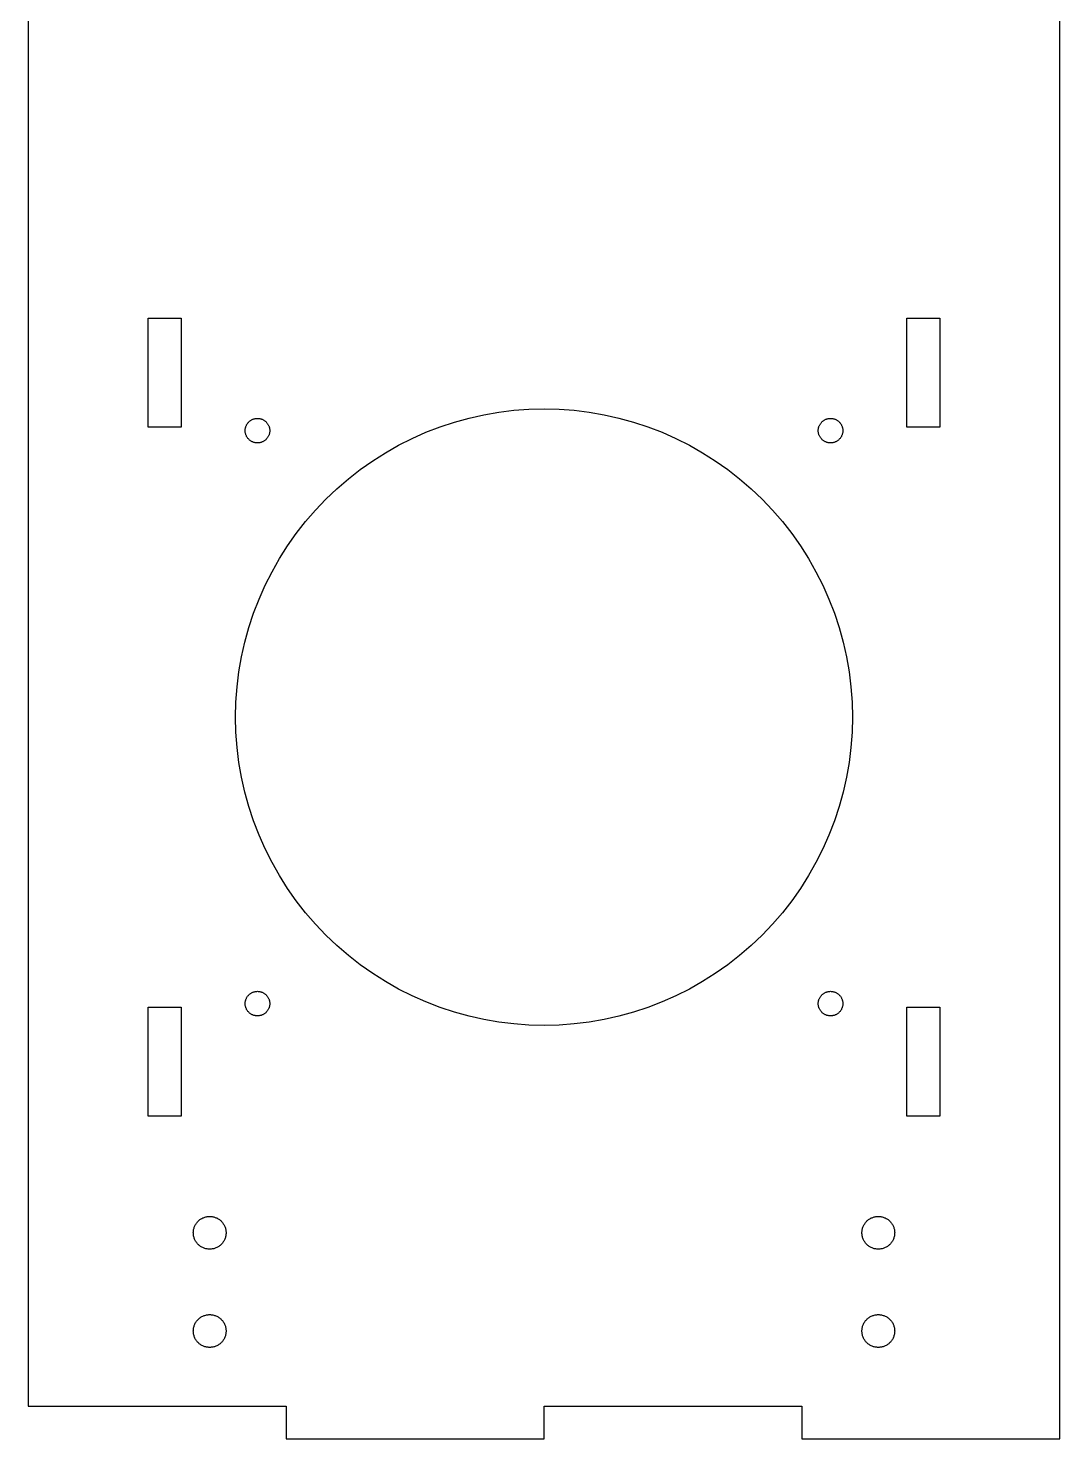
# Model space of a CAD drawing. Extents: x 0 to 927, y -6 to 1176.
# Drawn here: x 207.9 to 396.9, y -6 to 252.5 of the extents above; entities that cross this region are included whole.
import ezdxf

# ---------------------------------------------------------------- set-up
doc = ezdxf.new("R2010")
doc.units = 0
doc.layers.get('0').update_dxf_attribs({"linetype": 'CONTINUOUS'})

msp = doc.modelspace()

# ---------------------------------------------------------------- linework, layer by layer
for points in [[(302.4, 0), (349.65, 0), (349.65, -6), (396.9, -6), (396.9, 511), (349.65, 511), (349.65, 505), (302.4, 505), (302.4, 511), (255.15, 511), (255.15, 505), (207.9, 505), (207.9, 0), (255.15, 0), (255.15, -6), (302.4, -6)], [(229.9, 199.375), (235.9, 199.375), (235.9, 179.375), (229.9, 179.375)], [(368.9, 199.375), (374.9, 199.375), (374.9, 179.375), (368.9, 179.375)], [(299.628, 69.8181), (296.862, 70.0221), (294.11, 70.3615), (291.377, 70.8356), (288.672, 71.4432), (285.999, 72.1829), (283.366, 73.0528), (280.778, 74.0508), (278.243, 75.1746), (275.766, 76.4214), (273.353, 77.7883), (271.01, 79.272), (268.743, 80.8688), (266.557, 82.5749), (264.457, 84.3863), (262.448, 86.2985), (260.536, 88.3069), (258.725, 90.4068), (257.019, 92.593), (255.422, 94.8603), (253.938, 97.2032), (252.571, 99.6161), (251.325, 102.093), (250.201, 104.628), (249.203, 107.216), (248.333, 109.849), (247.593, 112.522), (246.986, 115.227), (246.512, 117.96), (246.172, 120.712), (245.968, 123.478), (245.9, 126.25), (245.968, 129.022), (246.172, 131.788), (246.512, 134.54), (246.986, 137.273), (247.593, 139.978), (248.333, 142.651), (249.203, 145.284), (250.201, 147.872), (251.325, 150.407), (252.571, 152.884), (253.938, 155.297), (255.422, 157.64), (257.019, 159.907), (258.725, 162.093), (260.536, 164.193), (262.448, 166.202), (264.457, 168.114), (266.557, 169.925), (268.743, 171.631), (271.01, 173.228), (273.353, 174.712), (275.766, 176.079), (278.243, 177.325), (280.778, 178.449), (283.366, 179.447), (285.999, 180.317), (288.672, 181.057), (291.377, 181.664), (294.11, 182.138), (296.862, 182.478), (299.628, 182.682), (302.4, 182.75), (305.172, 182.682), (307.938, 182.478), (310.69, 182.138), (313.423, 181.664), (316.128, 181.057), (318.801, 180.317), (321.434, 179.447), (324.022, 178.449), (326.557, 177.325), (329.034, 176.079), (331.447, 174.712), (333.79, 173.228), (336.057, 171.631), (338.243, 169.925), (340.343, 168.114), (342.352, 166.202), (344.264, 164.193), (346.075, 162.093), (347.781, 159.907), (349.378, 157.64), (350.862, 155.297), (352.229, 152.884), (353.475, 150.407), (354.599, 147.872), (355.597, 145.284), (356.467, 142.651), (357.207, 139.978), (357.814, 137.273), (358.288, 134.54), (358.628, 131.788), (358.832, 129.022), (358.9, 126.25), (358.832, 123.478), (358.628, 120.712), (358.288, 117.96), (357.814, 115.227), (357.207, 112.522), (356.467, 109.849), (355.597, 107.216), (354.599, 104.628), (353.475, 102.093), (352.229, 99.6161), (350.862, 97.2032), (349.378, 94.8603), (347.781, 92.593), (346.075, 90.4068), (344.264, 88.3069), (342.352, 86.2985), (340.343, 84.3863), (338.243, 82.5749), (336.057, 80.8688), (333.79, 79.272), (331.447, 77.7883), (329.034, 76.4214), (326.557, 75.1746), (324.022, 74.0508), (321.434, 73.0528), (318.801, 72.1829), (316.128, 71.4432), (313.423, 70.8356), (310.69, 70.3615), (307.938, 70.0221), (305.172, 69.8181), (302.4, 69.75)], [(249.79, 176.503), (249.679, 176.511), (249.57, 176.524), (249.461, 176.543), (249.353, 176.567), (249.247, 176.597), (249.142, 176.632), (249.039, 176.671), (248.938, 176.716), (248.839, 176.766), (248.743, 176.82), (248.65, 176.879), (248.56, 176.943), (248.473, 177.011), (248.389, 177.083), (248.309, 177.159), (248.233, 177.239), (248.161, 177.323), (248.093, 177.41), (248.029, 177.5), (247.97, 177.593), (247.916, 177.689), (247.866, 177.788), (247.821, 177.889), (247.782, 177.992), (247.747, 178.097), (247.717, 178.203), (247.693, 178.311), (247.674, 178.42), (247.661, 178.529), (247.653, 178.64), (247.65, 178.75), (247.653, 178.86), (247.661, 178.971), (247.674, 179.08), (247.693, 179.189), (247.717, 179.297), (247.747, 179.403), (247.782, 179.508), (247.821, 179.611), (247.866, 179.712), (247.916, 179.811), (247.97, 179.907), (248.029, 180), (248.093, 180.09), (248.161, 180.177), (248.233, 180.261), (248.309, 180.341), (248.389, 180.417), (248.473, 180.489), (248.56, 180.557), (248.65, 180.621), (248.743, 180.68), (248.839, 180.734), (248.938, 180.784), (249.039, 180.829), (249.142, 180.868), (249.247, 180.903), (249.353, 180.933), (249.461, 180.957), (249.57, 180.976), (249.679, 180.989), (249.79, 180.997), (249.9, 181), (250.01, 180.997), (250.121, 180.989), (250.23, 180.976), (250.339, 180.957), (250.447, 180.933), (250.553, 180.903), (250.658, 180.868), (250.761, 180.829), (250.862, 180.784), (250.961, 180.734), (251.057, 180.68), (251.15, 180.621), (251.24, 180.557), (251.327, 180.489), (251.411, 180.417), (251.491, 180.341), (251.567, 180.261), (251.639, 180.177), (251.707, 180.09), (251.771, 180), (251.83, 179.907), (251.884, 179.811), (251.934, 179.712), (251.979, 179.611), (252.018, 179.508), (252.053, 179.403), (252.083, 179.297), (252.107, 179.189), (252.126, 179.08), (252.139, 178.971), (252.147, 178.86), (252.15, 178.75), (252.147, 178.64), (252.139, 178.529), (252.126, 178.42), (252.107, 178.311), (252.083, 178.203), (252.053, 178.097), (252.018, 177.992), (251.979, 177.889), (251.934, 177.788), (251.884, 177.689), (251.83, 177.593), (251.771, 177.5), (251.707, 177.41), (251.639, 177.323), (251.567, 177.239), (251.491, 177.159), (251.411, 177.083), (251.327, 177.011), (251.24, 176.943), (251.15, 176.879), (251.057, 176.82), (250.961, 176.766), (250.862, 176.716), (250.761, 176.671), (250.658, 176.632), (250.553, 176.597), (250.447, 176.567), (250.339, 176.543), (250.23, 176.524), (250.121, 176.511), (250.01, 176.503), (249.9, 176.5)], [(354.79, 176.503), (354.679, 176.511), (354.57, 176.524), (354.461, 176.543), (354.353, 176.567), (354.247, 176.597), (354.142, 176.632), (354.039, 176.671), (353.938, 176.716), (353.839, 176.766), (353.743, 176.82), (353.65, 176.879), (353.56, 176.943), (353.473, 177.011), (353.389, 177.083), (353.309, 177.159), (353.233, 177.239), (353.161, 177.323), (353.093, 177.41), (353.029, 177.5), (352.97, 177.593), (352.916, 177.689), (352.866, 177.788), (352.821, 177.889), (352.782, 177.992), (352.747, 178.097), (352.717, 178.203), (352.693, 178.311), (352.674, 178.42), (352.661, 178.529), (352.653, 178.64), (352.65, 178.75), (352.653, 178.86), (352.661, 178.971), (352.674, 179.08), (352.693, 179.189), (352.717, 179.297), (352.747, 179.403), (352.782, 179.508), (352.821, 179.611), (352.866, 179.712), (352.916, 179.811), (352.97, 179.907), (353.029, 180), (353.093, 180.09), (353.161, 180.177), (353.233, 180.261), (353.309, 180.341), (353.389, 180.417), (353.473, 180.489), (353.56, 180.557), (353.65, 180.621), (353.743, 180.68), (353.839, 180.734), (353.938, 180.784), (354.039, 180.829), (354.142, 180.868), (354.247, 180.903), (354.353, 180.933), (354.461, 180.957), (354.57, 180.976), (354.679, 180.989), (354.79, 180.997), (354.9, 181), (355.01, 180.997), (355.121, 180.989), (355.23, 180.976), (355.339, 180.957), (355.447, 180.933), (355.553, 180.903), (355.658, 180.868), (355.761, 180.829), (355.862, 180.784), (355.961, 180.734), (356.057, 180.68), (356.15, 180.621), (356.24, 180.557), (356.327, 180.489), (356.411, 180.417), (356.491, 180.341), (356.567, 180.261), (356.639, 180.177), (356.707, 180.09), (356.771, 180), (356.83, 179.907), (356.884, 179.811), (356.934, 179.712), (356.979, 179.611), (357.018, 179.508), (357.053, 179.403), (357.083, 179.297), (357.107, 179.189), (357.126, 179.08), (357.139, 178.971), (357.147, 178.86), (357.15, 178.75), (357.147, 178.64), (357.139, 178.529), (357.126, 178.42), (357.107, 178.311), (357.083, 178.203), (357.053, 178.097), (357.018, 177.992), (356.979, 177.889), (356.934, 177.788), (356.884, 177.689), (356.83, 177.593), (356.771, 177.5), (356.707, 177.41), (356.639, 177.323), (356.567, 177.239), (356.491, 177.159), (356.411, 177.083), (356.327, 177.011), (356.24, 176.943), (356.15, 176.879), (356.057, 176.82), (355.961, 176.766), (355.862, 176.716), (355.761, 176.671), (355.658, 176.632), (355.553, 176.597), (355.447, 176.567), (355.339, 176.543), (355.23, 176.524), (355.121, 176.511), (355.01, 176.503), (354.9, 176.5)], [(249.79, 71.5027), (249.679, 71.5108), (249.57, 71.5244), (249.461, 71.5432), (249.353, 71.5674), (249.247, 71.5969), (249.142, 71.6315), (249.039, 71.6713), (248.938, 71.716), (248.839, 71.7657), (248.743, 71.8201), (248.65, 71.8792), (248.56, 71.9428), (248.473, 72.0107), (248.389, 72.0829), (248.309, 72.159), (248.233, 72.239), (248.161, 72.3226), (248.093, 72.4097), (248.029, 72.5), (247.97, 72.5933), (247.916, 72.6894), (247.866, 72.788), (247.821, 72.889), (247.782, 72.992), (247.747, 73.0969), (247.717, 73.2033), (247.693, 73.311), (247.674, 73.4199), (247.661, 73.5295), (247.653, 73.6396), (247.65, 73.75), (247.653, 73.8604), (247.661, 73.9705), (247.674, 74.0801), (247.693, 74.189), (247.717, 74.2967), (247.747, 74.4031), (247.782, 74.508), (247.821, 74.611), (247.866, 74.712), (247.916, 74.8106), (247.97, 74.9067), (248.029, 75), (248.093, 75.0903), (248.161, 75.1774), (248.233, 75.261), (248.309, 75.341), (248.389, 75.4171), (248.473, 75.4893), (248.56, 75.5572), (248.65, 75.6208), (248.743, 75.6799), (248.839, 75.7343), (248.938, 75.784), (249.039, 75.8287), (249.142, 75.8685), (249.247, 75.9031), (249.353, 75.9326), (249.461, 75.9568), (249.57, 75.9756), (249.679, 75.9892), (249.79, 75.9973), (249.9, 76), (250.01, 75.9973), (250.121, 75.9892), (250.23, 75.9756), (250.339, 75.9568), (250.447, 75.9326), (250.553, 75.9031), (250.658, 75.8685), (250.761, 75.8287), (250.862, 75.784), (250.961, 75.7343), (251.057, 75.6799), (251.15, 75.6208), (251.24, 75.5572), (251.327, 75.4893), (251.411, 75.4171), (251.491, 75.341), (251.567, 75.261), (251.639, 75.1774), (251.707, 75.0903), (251.771, 75), (251.83, 74.9067), (251.884, 74.8106), (251.934, 74.712), (251.979, 74.611), (252.018, 74.508), (252.053, 74.4031), (252.083, 74.2967), (252.107, 74.189), (252.126, 74.0801), (252.139, 73.9705), (252.147, 73.8604), (252.15, 73.75), (252.147, 73.6396), (252.139, 73.5295), (252.126, 73.4199), (252.107, 73.311), (252.083, 73.2033), (252.053, 73.0969), (252.018, 72.992), (251.979, 72.889), (251.934, 72.788), (251.884, 72.6894), (251.83, 72.5933), (251.771, 72.5), (251.707, 72.4097), (251.639, 72.3226), (251.567, 72.239), (251.491, 72.159), (251.411, 72.0829), (251.327, 72.0107), (251.24, 71.9428), (251.15, 71.8792), (251.057, 71.8201), (250.961, 71.7657), (250.862, 71.716), (250.761, 71.6713), (250.658, 71.6315), (250.553, 71.5969), (250.447, 71.5674), (250.339, 71.5432), (250.23, 71.5244), (250.121, 71.5108), (250.01, 71.5027), (249.9, 71.5)], [(354.79, 71.5027), (354.679, 71.5108), (354.57, 71.5244), (354.461, 71.5432), (354.353, 71.5674), (354.247, 71.5969), (354.142, 71.6315), (354.039, 71.6713), (353.938, 71.716), (353.839, 71.7657), (353.743, 71.8201), (353.65, 71.8792), (353.56, 71.9428), (353.473, 72.0107), (353.389, 72.0829), (353.309, 72.159), (353.233, 72.239), (353.161, 72.3226), (353.093, 72.4097), (353.029, 72.5), (352.97, 72.5933), (352.916, 72.6894), (352.866, 72.788), (352.821, 72.889), (352.782, 72.992), (352.747, 73.0969), (352.717, 73.2033), (352.693, 73.311), (352.674, 73.4199), (352.661, 73.5295), (352.653, 73.6396), (352.65, 73.75), (352.653, 73.8604), (352.661, 73.9705), (352.674, 74.0801), (352.693, 74.189), (352.717, 74.2967), (352.747, 74.4031), (352.782, 74.508), (352.821, 74.611), (352.866, 74.712), (352.916, 74.8106), (352.97, 74.9067), (353.029, 75), (353.093, 75.0903), (353.161, 75.1774), (353.233, 75.261), (353.309, 75.341), (353.389, 75.4171), (353.473, 75.4893), (353.56, 75.5572), (353.65, 75.6208), (353.743, 75.6799), (353.839, 75.7343), (353.938, 75.784), (354.039, 75.8287), (354.142, 75.8685), (354.247, 75.9031), (354.353, 75.9326), (354.461, 75.9568), (354.57, 75.9756), (354.679, 75.9892), (354.79, 75.9973), (354.9, 76), (355.01, 75.9973), (355.121, 75.9892), (355.23, 75.9756), (355.339, 75.9568), (355.447, 75.9326), (355.553, 75.9031), (355.658, 75.8685), (355.761, 75.8287), (355.862, 75.784), (355.961, 75.7343), (356.057, 75.6799), (356.15, 75.6208), (356.24, 75.5572), (356.327, 75.4893), (356.411, 75.4171), (356.491, 75.341), (356.567, 75.261), (356.639, 75.1774), (356.707, 75.0903), (356.771, 75), (356.83, 74.9067), (356.884, 74.8106), (356.934, 74.712), (356.979, 74.611), (357.018, 74.508), (357.053, 74.4031), (357.083, 74.2967), (357.107, 74.189), (357.126, 74.0801), (357.139, 73.9705), (357.147, 73.8604), (357.15, 73.75), (357.147, 73.6396), (357.139, 73.5295), (357.126, 73.4199), (357.107, 73.311), (357.083, 73.2033), (357.053, 73.0969), (357.018, 72.992), (356.979, 72.889), (356.934, 72.788), (356.884, 72.6894), (356.83, 72.5933), (356.771, 72.5), (356.707, 72.4097), (356.639, 72.3226), (356.567, 72.239), (356.491, 72.159), (356.411, 72.0829), (356.327, 72.0107), (356.24, 71.9428), (356.15, 71.8792), (356.057, 71.8201), (355.961, 71.7657), (355.862, 71.716), (355.761, 71.6713), (355.658, 71.6315), (355.553, 71.5969), (355.447, 71.5674), (355.339, 71.5432), (355.23, 71.5244), (355.121, 71.5108), (355.01, 71.5027), (354.9, 71.5)], [(229.9, 73.125), (235.9, 73.125), (235.9, 53.125), (229.9, 53.125)], [(368.9, 73.125), (374.9, 73.125), (374.9, 53.125), (368.9, 53.125)], [(241.003, 28.7536), (240.856, 28.7644), (240.71, 28.7825), (240.565, 28.8076), (240.421, 28.8399), (240.279, 28.8792), (240.139, 28.9254), (240.002, 28.9784), (239.867, 29.038), (239.736, 29.1042), (239.608, 29.1768), (239.483, 29.2556), (239.363, 29.3404), (239.247, 29.431), (239.135, 29.5271), (239.029, 29.6287), (238.927, 29.7353), (238.831, 29.8468), (238.74, 29.9629), (238.656, 30.0833), (238.577, 30.2077), (238.504, 30.3358), (238.438, 30.4673), (238.378, 30.6019), (238.325, 30.7393), (238.279, 30.8791), (238.24, 31.0211), (238.208, 31.1647), (238.182, 31.3098), (238.164, 31.4559), (238.154, 31.6028), (238.15, 31.75), (238.154, 31.8972), (238.164, 32.0441), (238.182, 32.1902), (238.208, 32.3353), (238.24, 32.4789), (238.279, 32.6209), (238.325, 32.7607), (238.378, 32.8981), (238.438, 33.0327), (238.504, 33.1642), (238.577, 33.2923), (238.656, 33.4167), (238.74, 33.5371), (238.831, 33.6532), (238.927, 33.7647), (239.029, 33.8713), (239.135, 33.9729), (239.247, 34.069), (239.363, 34.1596), (239.483, 34.2444), (239.608, 34.3232), (239.736, 34.3958), (239.867, 34.462), (240.002, 34.5216), (240.139, 34.5746), (240.279, 34.6208), (240.421, 34.6601), (240.565, 34.6924), (240.71, 34.7175), (240.856, 34.7356), (241.003, 34.7464), (241.15, 34.75), (241.297, 34.7464), (241.444, 34.7356), (241.59, 34.7175), (241.735, 34.6924), (241.879, 34.6601), (242.021, 34.6208), (242.161, 34.5746), (242.298, 34.5216), (242.433, 34.462), (242.564, 34.3958), (242.692, 34.3232), (242.817, 34.2444), (242.937, 34.1596), (243.053, 34.069), (243.165, 33.9729), (243.271, 33.8713), (243.373, 33.7647), (243.469, 33.6532), (243.56, 33.5371), (243.644, 33.4167), (243.723, 33.2923), (243.796, 33.1642), (243.862, 33.0327), (243.922, 32.8981), (243.975, 32.7607), (244.021, 32.6209), (244.06, 32.4789), (244.092, 32.3353), (244.118, 32.1902), (244.136, 32.0441), (244.146, 31.8972), (244.15, 31.75), (244.146, 31.6028), (244.136, 31.4559), (244.118, 31.3098), (244.092, 31.1647), (244.06, 31.0211), (244.021, 30.8791), (243.975, 30.7393), (243.922, 30.6019), (243.862, 30.4673), (243.796, 30.3358), (243.723, 30.2077), (243.644, 30.0833), (243.56, 29.9629), (243.469, 29.8468), (243.373, 29.7353), (243.271, 29.6287), (243.165, 29.5271), (243.053, 29.431), (242.937, 29.3404), (242.817, 29.2556), (242.692, 29.1768), (242.564, 29.1042), (242.433, 29.038), (242.298, 28.9784), (242.161, 28.9254), (242.021, 28.8792), (241.879, 28.8399), (241.735, 28.8076), (241.59, 28.7825), (241.444, 28.7644), (241.297, 28.7536), (241.15, 28.75)], [(363.503, 28.7536), (363.356, 28.7644), (363.21, 28.7825), (363.065, 28.8076), (362.921, 28.8399), (362.779, 28.8792), (362.639, 28.9254), (362.502, 28.9784), (362.367, 29.038), (362.236, 29.1042), (362.108, 29.1768), (361.983, 29.2556), (361.863, 29.3404), (361.747, 29.431), (361.635, 29.5271), (361.529, 29.6287), (361.427, 29.7353), (361.331, 29.8468), (361.24, 29.9629), (361.156, 30.0833), (361.077, 30.2077), (361.004, 30.3358), (360.938, 30.4673), (360.878, 30.6019), (360.825, 30.7393), (360.779, 30.8791), (360.74, 31.0211), (360.708, 31.1647), (360.682, 31.3098), (360.664, 31.4559), (360.654, 31.6028), (360.65, 31.75), (360.654, 31.8972), (360.664, 32.0441), (360.682, 32.1902), (360.708, 32.3353), (360.74, 32.4789), (360.779, 32.6209), (360.825, 32.7607), (360.878, 32.8981), (360.938, 33.0327), (361.004, 33.1642), (361.077, 33.2923), (361.156, 33.4167), (361.24, 33.5371), (361.331, 33.6532), (361.427, 33.7647), (361.529, 33.8713), (361.635, 33.9729), (361.747, 34.069), (361.863, 34.1596), (361.983, 34.2444), (362.108, 34.3232), (362.236, 34.3958), (362.367, 34.462), (362.502, 34.5216), (362.639, 34.5746), (362.779, 34.6208), (362.921, 34.6601), (363.065, 34.6924), (363.21, 34.7175), (363.356, 34.7356), (363.503, 34.7464), (363.65, 34.75), (363.797, 34.7464), (363.944, 34.7356), (364.09, 34.7175), (364.235, 34.6924), (364.379, 34.6601), (364.521, 34.6208), (364.661, 34.5746), (364.798, 34.5216), (364.933, 34.462), (365.064, 34.3958), (365.192, 34.3232), (365.317, 34.2444), (365.437, 34.1596), (365.553, 34.069), (365.665, 33.9729), (365.771, 33.8713), (365.873, 33.7647), (365.969, 33.6532), (366.06, 33.5371), (366.144, 33.4167), (366.223, 33.2923), (366.296, 33.1642), (366.362, 33.0327), (366.422, 32.8981), (366.475, 32.7607), (366.521, 32.6209), (366.56, 32.4789), (366.592, 32.3353), (366.618, 32.1902), (366.636, 32.0441), (366.646, 31.8972), (366.65, 31.75), (366.646, 31.6028), (366.636, 31.4559), (366.618, 31.3098), (366.592, 31.1647), (366.56, 31.0211), (366.521, 30.8791), (366.475, 30.7393), (366.422, 30.6019), (366.362, 30.4673), (366.296, 30.3358), (366.223, 30.2077), (366.144, 30.0833), (366.06, 29.9629), (365.969, 29.8468), (365.873, 29.7353), (365.771, 29.6287), (365.665, 29.5271), (365.553, 29.431), (365.437, 29.3404), (365.317, 29.2556), (365.192, 29.1768), (365.064, 29.1042), (364.933, 29.038), (364.798, 28.9784), (364.661, 28.9254), (364.521, 28.8792), (364.379, 28.8399), (364.235, 28.8076), (364.09, 28.7825), (363.944, 28.7644), (363.797, 28.7536), (363.65, 28.75)], [(241.003, 10.7536), (240.856, 10.7644), (240.71, 10.7825), (240.565, 10.8076), (240.421, 10.8399), (240.279, 10.8792), (240.139, 10.9254), (240.002, 10.9784), (239.867, 11.038), (239.736, 11.1042), (239.608, 11.1768), (239.483, 11.2556), (239.363, 11.3404), (239.247, 11.431), (239.135, 11.5271), (239.029, 11.6287), (238.927, 11.7353), (238.831, 11.8468), (238.74, 11.9629), (238.656, 12.0833), (238.577, 12.2077), (238.504, 12.3358), (238.438, 12.4673), (238.378, 12.6019), (238.325, 12.7393), (238.279, 12.8791), (238.24, 13.0211), (238.208, 13.1647), (238.182, 13.3098), (238.164, 13.4559), (238.154, 13.6028), (238.15, 13.75), (238.154, 13.8972), (238.164, 14.0441), (238.182, 14.1902), (238.208, 14.3353), (238.24, 14.4789), (238.279, 14.6209), (238.325, 14.7607), (238.378, 14.8981), (238.438, 15.0327), (238.504, 15.1642), (238.577, 15.2923), (238.656, 15.4167), (238.74, 15.5371), (238.831, 15.6532), (238.927, 15.7647), (239.029, 15.8713), (239.135, 15.9729), (239.247, 16.069), (239.363, 16.1596), (239.483, 16.2444), (239.608, 16.3232), (239.736, 16.3958), (239.867, 16.462), (240.002, 16.5216), (240.139, 16.5746), (240.279, 16.6208), (240.421, 16.6601), (240.565, 16.6924), (240.71, 16.7175), (240.856, 16.7356), (241.003, 16.7464), (241.15, 16.75), (241.297, 16.7464), (241.444, 16.7356), (241.59, 16.7175), (241.735, 16.6924), (241.879, 16.6601), (242.021, 16.6208), (242.161, 16.5746), (242.298, 16.5216), (242.433, 16.462), (242.564, 16.3958), (242.692, 16.3232), (242.817, 16.2444), (242.937, 16.1596), (243.053, 16.069), (243.165, 15.9729), (243.271, 15.8713), (243.373, 15.7647), (243.469, 15.6532), (243.56, 15.5371), (243.644, 15.4167), (243.723, 15.2923), (243.796, 15.1642), (243.862, 15.0327), (243.922, 14.8981), (243.975, 14.7607), (244.021, 14.6209), (244.06, 14.4789), (244.092, 14.3353), (244.118, 14.1902), (244.136, 14.0441), (244.146, 13.8972), (244.15, 13.75), (244.146, 13.6028), (244.136, 13.4559), (244.118, 13.3098), (244.092, 13.1647), (244.06, 13.0211), (244.021, 12.8791), (243.975, 12.7393), (243.922, 12.6019), (243.862, 12.4673), (243.796, 12.3358), (243.723, 12.2077), (243.644, 12.0833), (243.56, 11.9629), (243.469, 11.8468), (243.373, 11.7353), (243.271, 11.6287), (243.165, 11.5271), (243.053, 11.431), (242.937, 11.3404), (242.817, 11.2556), (242.692, 11.1768), (242.564, 11.1042), (242.433, 11.038), (242.298, 10.9784), (242.161, 10.9254), (242.021, 10.8792), (241.879, 10.8399), (241.735, 10.8076), (241.59, 10.7825), (241.444, 10.7644), (241.297, 10.7536), (241.15, 10.75)], [(363.503, 10.7536), (363.356, 10.7644), (363.21, 10.7825), (363.065, 10.8076), (362.921, 10.8399), (362.779, 10.8792), (362.639, 10.9254), (362.502, 10.9784), (362.367, 11.038), (362.236, 11.1042), (362.108, 11.1768), (361.983, 11.2556), (361.863, 11.3404), (361.747, 11.431), (361.635, 11.5271), (361.529, 11.6287), (361.427, 11.7353), (361.331, 11.8468), (361.24, 11.9629), (361.156, 12.0833), (361.077, 12.2077), (361.004, 12.3358), (360.938, 12.4673), (360.878, 12.6019), (360.825, 12.7393), (360.779, 12.8791), (360.74, 13.0211), (360.708, 13.1647), (360.682, 13.3098), (360.664, 13.4559), (360.654, 13.6028), (360.65, 13.75), (360.654, 13.8972), (360.664, 14.0441), (360.682, 14.1902), (360.708, 14.3353), (360.74, 14.4789), (360.779, 14.6209), (360.825, 14.7607), (360.878, 14.8981), (360.938, 15.0327), (361.004, 15.1642), (361.077, 15.2923), (361.156, 15.4167), (361.24, 15.5371), (361.331, 15.6532), (361.427, 15.7647), (361.529, 15.8713), (361.635, 15.9729), (361.747, 16.069), (361.863, 16.1596), (361.983, 16.2444), (362.108, 16.3232), (362.236, 16.3958), (362.367, 16.462), (362.502, 16.5216), (362.639, 16.5746), (362.779, 16.6208), (362.921, 16.6601), (363.065, 16.6924), (363.21, 16.7175), (363.356, 16.7356), (363.503, 16.7464), (363.65, 16.75), (363.797, 16.7464), (363.944, 16.7356), (364.09, 16.7175), (364.235, 16.6924), (364.379, 16.6601), (364.521, 16.6208), (364.661, 16.5746), (364.798, 16.5216), (364.933, 16.462), (365.064, 16.3958), (365.192, 16.3232), (365.317, 16.2444), (365.437, 16.1596), (365.553, 16.069), (365.665, 15.9729), (365.771, 15.8713), (365.873, 15.7647), (365.969, 15.6532), (366.06, 15.5371), (366.144, 15.4167), (366.223, 15.2923), (366.296, 15.1642), (366.362, 15.0327), (366.422, 14.8981), (366.475, 14.7607), (366.521, 14.6209), (366.56, 14.4789), (366.592, 14.3353), (366.618, 14.1902), (366.636, 14.0441), (366.646, 13.8972), (366.65, 13.75), (366.646, 13.6028), (366.636, 13.4559), (366.618, 13.3098), (366.592, 13.1647), (366.56, 13.0211), (366.521, 12.8791), (366.475, 12.7393), (366.422, 12.6019), (366.362, 12.4673), (366.296, 12.3358), (366.223, 12.2077), (366.144, 12.0833), (366.06, 11.9629), (365.969, 11.8468), (365.873, 11.7353), (365.771, 11.6287), (365.665, 11.5271), (365.553, 11.431), (365.437, 11.3404), (365.317, 11.2556), (365.192, 11.1768), (365.064, 11.1042), (364.933, 11.038), (364.798, 10.9784), (364.661, 10.9254), (364.521, 10.8792), (364.379, 10.8399), (364.235, 10.8076), (364.09, 10.7825), (363.944, 10.7644), (363.797, 10.7536), (363.65, 10.75)]]:
    msp.add_lwpolyline(points, close=True)

doc.saveas('drawing.dxf')
